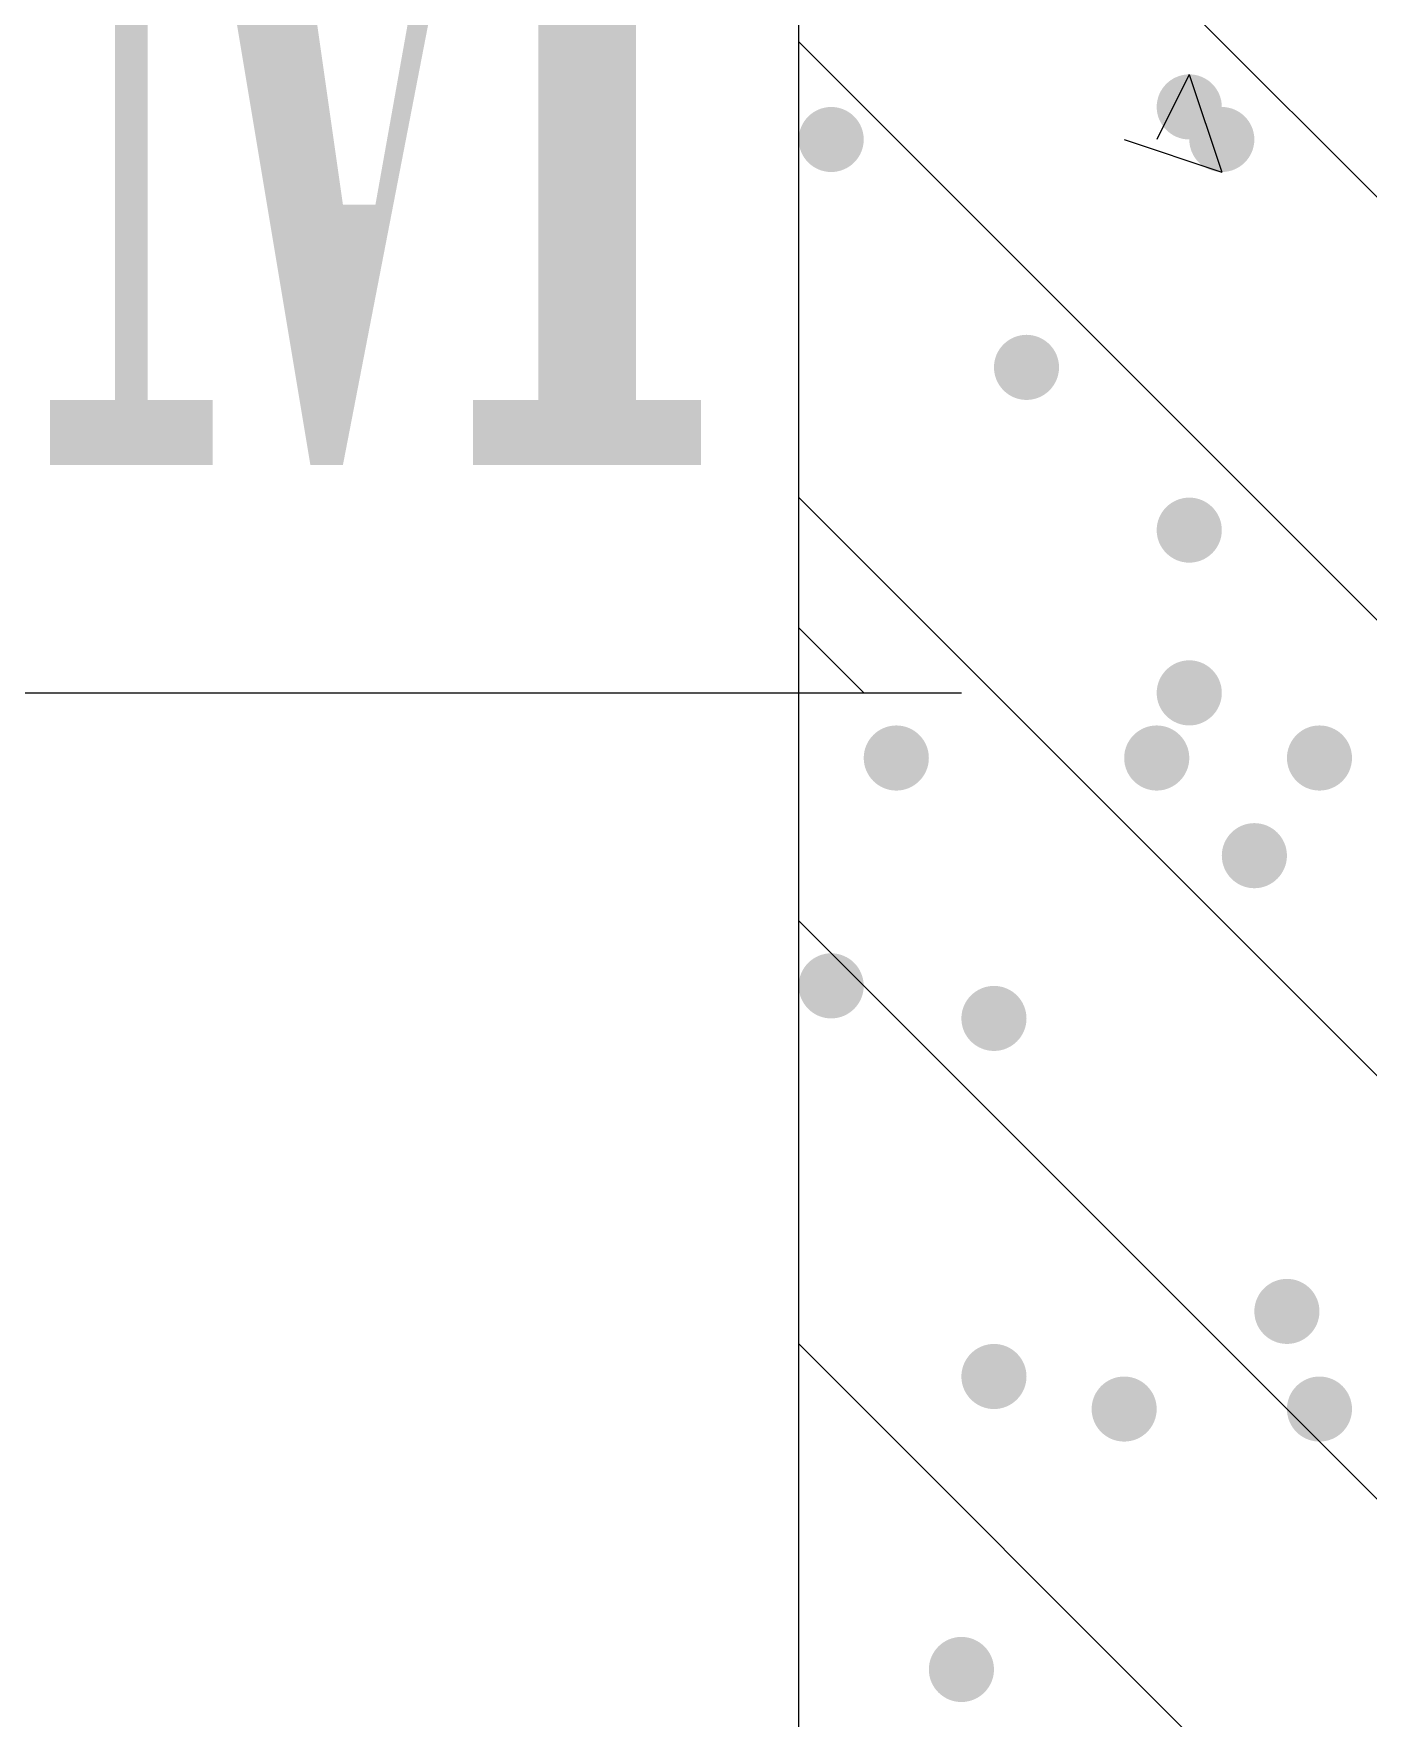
# Model space of a CAD drawing. Header units: inches. Extents: x 11 to 286, y 6 to 196.
# Drawn here: x 160.775 to 162.511, y 115.182 to 117.373 of the extents above; entities that cross this region are included whole.
import ezdxf

# ---------------------------------------------------------------- set-up
doc = ezdxf.new("R2010")
doc.units = ezdxf.units.IN
doc.header["$MEASUREMENT"] = 0
doc.layers.add('PDF_几何图形', color=7, linetype='Continuous')
doc.layers.add('PDF_实体填充', color=7, linetype='Continuous', true_color=0xffffff)

msp = doc.modelspace()

# ---------------------------------------------------------------- hatches: boundary and pattern name
at = {"layer": 'PDF_实体填充', "transparency": 33554559}
msp.add_hatch(color=7, dxfattribs=at).paths.add_polyline_path([(161.5581, 116.9388), (161.5581, 116.8964), (161.6004, 116.8964), (161.6428, 116.8964), (161.6428, 116.8118), (161.3464, 116.8118), (161.3464, 116.8964), (161.3888, 116.8964), (161.4311, 116.8964), (161.4311, 116.9388), (161.4311, 118.1241), (161.1771, 116.8118), (161.1348, 116.8118), (160.9231, 118.0818), (160.9231, 116.9388), (160.9231, 116.8964), (160.9654, 116.8964), (161.0078, 116.8964), (161.0078, 116.8118), (160.7961, 116.8118), (160.7961, 116.8964), (160.8384, 116.8964), (160.8808, 116.8964), (160.8808, 116.9388), (160.8808, 118.2088), (160.8808, 118.2511), (160.8808, 118.2934), (160.8384, 118.2934), (160.7961, 118.2934), (160.7961, 118.3358), (161.0078, 118.3358), (161.1771, 117.1504), (161.2194, 117.1504), (161.4311, 118.3358), (161.6428, 118.3358), (161.6428, 118.2934), (161.6004, 118.2934), (161.5581, 118.2511), (161.5581, 118.2088)], flags=0)
h = msp.add_hatch(color=7, dxfattribs=at)
edge = h.paths.add_edge_path(flags=0)
edge.add_spline(control_points=[(162.3201, 117.2774), (162.3201, 117.2542), (162.3011, 117.2351), (162.2778, 117.2351)], knot_values=[0, 0, 0, 0, 1, 1, 1, 1], degree=3, periodic=0)
edge.add_spline(control_points=[(162.2778, 117.2351), (162.2545, 117.2351), (162.2354, 117.2542), (162.2354, 117.2774)], knot_values=[0, 0, 0, 0, 1, 1, 1, 1], degree=3, periodic=0)
edge.add_line((162.2354, 117.2774), (162.2354, 117.2774))
edge.add_spline(control_points=[(162.2354, 117.2774), (162.2354, 117.3007), (162.2545, 117.3198), (162.2778, 117.3198)], knot_values=[0, 0, 0, 0, 1, 1, 1, 1], degree=3, periodic=0)
edge.add_spline(control_points=[(162.2778, 117.3198), (162.3011, 117.3198), (162.3201, 117.3007), (162.3201, 117.2774)], knot_values=[0, 0, 0, 0, 1, 1, 1, 1], degree=3, periodic=0)
edge.add_line((162.3201, 117.2774), (162.3201, 117.2774))
edge.add_line((162.3201, 117.2774), (162.3201, 117.2774))
h = msp.add_hatch(color=7, dxfattribs=at)
edge = h.paths.add_edge_path(flags=0)
edge.add_spline(control_points=[(161.8544, 117.2351), (161.8544, 117.2118), (161.8354, 117.1928), (161.8121, 117.1928)], knot_values=[0, 0, 0, 0, 1, 1, 1, 1], degree=3, periodic=0)
edge.add_spline(control_points=[(161.8121, 117.1928), (161.7888, 117.1928), (161.7698, 117.2118), (161.7698, 117.2351)], knot_values=[0, 0, 0, 0, 1, 1, 1, 1], degree=3, periodic=0)
edge.add_line((161.7698, 117.2351), (161.7698, 117.2351))
edge.add_spline(control_points=[(161.7698, 117.2351), (161.7698, 117.2584), (161.7888, 117.2774), (161.8121, 117.2774)], knot_values=[0, 0, 0, 0, 1, 1, 1, 1], degree=3, periodic=0)
edge.add_spline(control_points=[(161.8121, 117.2774), (161.8354, 117.2774), (161.8544, 117.2584), (161.8544, 117.2351)], knot_values=[0, 0, 0, 0, 1, 1, 1, 1], degree=3, periodic=0)
edge.add_line((161.8544, 117.2351), (161.8544, 117.2351))
edge.add_line((161.8544, 117.2351), (161.8544, 117.2351))
h = msp.add_hatch(color=7, dxfattribs=at)
edge = h.paths.add_edge_path(flags=0)
edge.add_spline(control_points=[(162.3624, 117.2351), (162.3624, 117.2118), (162.3434, 117.1928), (162.3201, 117.1928)], knot_values=[0, 0, 0, 0, 1, 1, 1, 1], degree=3, periodic=0)
edge.add_spline(control_points=[(162.3201, 117.1928), (162.2968, 117.1928), (162.2778, 117.2118), (162.2778, 117.2351)], knot_values=[0, 0, 0, 0, 1, 1, 1, 1], degree=3, periodic=0)
edge.add_line((162.2778, 117.2351), (162.2778, 117.2351))
edge.add_spline(control_points=[(162.2778, 117.2351), (162.2778, 117.2584), (162.2968, 117.2774), (162.3201, 117.2774)], knot_values=[0, 0, 0, 0, 1, 1, 1, 1], degree=3, periodic=0)
edge.add_spline(control_points=[(162.3201, 117.2774), (162.3434, 117.2774), (162.3624, 117.2584), (162.3624, 117.2351)], knot_values=[0, 0, 0, 0, 1, 1, 1, 1], degree=3, periodic=0)
edge.add_line((162.3624, 117.2351), (162.3624, 117.2351))
edge.add_line((162.3624, 117.2351), (162.3624, 117.2351))
h = msp.add_hatch(color=7, dxfattribs=at)
edge = h.paths.add_edge_path(flags=0)
edge.add_spline(control_points=[(162.1084, 116.9388), (162.1084, 116.9155), (162.0894, 116.8964), (162.0661, 116.8964)], knot_values=[0, 0, 0, 0, 1, 1, 1, 1], degree=3, periodic=0)
edge.add_spline(control_points=[(162.0661, 116.8964), (162.0428, 116.8964), (162.0238, 116.9155), (162.0238, 116.9388)], knot_values=[0, 0, 0, 0, 1, 1, 1, 1], degree=3, periodic=0)
edge.add_line((162.0238, 116.9388), (162.0238, 116.9388))
edge.add_spline(control_points=[(162.0238, 116.9388), (162.0238, 116.9621), (162.0428, 116.9811), (162.0661, 116.9811)], knot_values=[0, 0, 0, 0, 1, 1, 1, 1], degree=3, periodic=0)
edge.add_spline(control_points=[(162.0661, 116.9811), (162.0894, 116.9811), (162.1084, 116.9621), (162.1084, 116.9388)], knot_values=[0, 0, 0, 0, 1, 1, 1, 1], degree=3, periodic=0)
edge.add_line((162.1084, 116.9388), (162.1084, 116.9388))
edge.add_line((162.1084, 116.9388), (162.1084, 116.9388))
h = msp.add_hatch(color=7, dxfattribs=at)
edge = h.paths.add_edge_path(flags=0)
edge.add_spline(control_points=[(162.3201, 116.7271), (162.3201, 116.7038), (162.3011, 116.6848), (162.2778, 116.6848)], knot_values=[0, 0, 0, 0, 1, 1, 1, 1], degree=3, periodic=0)
edge.add_spline(control_points=[(162.2778, 116.6848), (162.2545, 116.6848), (162.2354, 116.7038), (162.2354, 116.7271)], knot_values=[0, 0, 0, 0, 1, 1, 1, 1], degree=3, periodic=0)
edge.add_line((162.2354, 116.7271), (162.2354, 116.7271))
edge.add_spline(control_points=[(162.2354, 116.7271), (162.2354, 116.7504), (162.2545, 116.7694), (162.2778, 116.7694)], knot_values=[0, 0, 0, 0, 1, 1, 1, 1], degree=3, periodic=0)
edge.add_spline(control_points=[(162.2778, 116.7694), (162.3011, 116.7694), (162.3201, 116.7504), (162.3201, 116.7271)], knot_values=[0, 0, 0, 0, 1, 1, 1, 1], degree=3, periodic=0)
edge.add_line((162.3201, 116.7271), (162.3201, 116.7271))
edge.add_line((162.3201, 116.7271), (162.3201, 116.7271))
h = msp.add_hatch(color=7, dxfattribs=at)
edge = h.paths.add_edge_path(flags=0)
edge.add_spline(control_points=[(162.3201, 116.5154), (162.3201, 116.4922), (162.3011, 116.4731), (162.2778, 116.4731)], knot_values=[0, 0, 0, 0, 1, 1, 1, 1], degree=3, periodic=0)
edge.add_spline(control_points=[(162.2778, 116.4731), (162.2545, 116.4731), (162.2354, 116.4922), (162.2354, 116.5154)], knot_values=[0, 0, 0, 0, 1, 1, 1, 1], degree=3, periodic=0)
edge.add_line((162.2354, 116.5154), (162.2354, 116.5154))
edge.add_spline(control_points=[(162.2354, 116.5154), (162.2354, 116.5387), (162.2545, 116.5578), (162.2778, 116.5578)], knot_values=[0, 0, 0, 0, 1, 1, 1, 1], degree=3, periodic=0)
edge.add_spline(control_points=[(162.2778, 116.5578), (162.3011, 116.5578), (162.3201, 116.5387), (162.3201, 116.5154)], knot_values=[0, 0, 0, 0, 1, 1, 1, 1], degree=3, periodic=0)
edge.add_line((162.3201, 116.5154), (162.3201, 116.5154))
edge.add_line((162.3201, 116.5154), (162.3201, 116.5154))
h = msp.add_hatch(color=7, dxfattribs=at)
edge = h.paths.add_edge_path(flags=0)
edge.add_spline(control_points=[(161.9391, 116.4308), (161.9391, 116.4075), (161.9201, 116.3884), (161.8968, 116.3884)], knot_values=[0, 0, 0, 0, 1, 1, 1, 1], degree=3, periodic=0)
edge.add_spline(control_points=[(161.8968, 116.3884), (161.8735, 116.3884), (161.8544, 116.4075), (161.8544, 116.4308)], knot_values=[0, 0, 0, 0, 1, 1, 1, 1], degree=3, periodic=0)
edge.add_line((161.8544, 116.4308), (161.8544, 116.4308))
edge.add_spline(control_points=[(161.8544, 116.4308), (161.8544, 116.4541), (161.8735, 116.4731), (161.8968, 116.4731)], knot_values=[0, 0, 0, 0, 1, 1, 1, 1], degree=3, periodic=0)
edge.add_spline(control_points=[(161.8968, 116.4731), (161.9201, 116.4731), (161.9391, 116.4541), (161.9391, 116.4308)], knot_values=[0, 0, 0, 0, 1, 1, 1, 1], degree=3, periodic=0)
edge.add_line((161.9391, 116.4308), (161.9391, 116.4308))
edge.add_line((161.9391, 116.4308), (161.9391, 116.4308))
h = msp.add_hatch(color=7, dxfattribs=at)
edge = h.paths.add_edge_path(flags=0)
edge.add_spline(control_points=[(162.2778, 116.4308), (162.2778, 116.4075), (162.2587, 116.3884), (162.2354, 116.3884)], knot_values=[0, 0, 0, 0, 1, 1, 1, 1], degree=3, periodic=0)
edge.add_spline(control_points=[(162.2354, 116.3884), (162.2122, 116.3884), (162.1931, 116.4075), (162.1931, 116.4308)], knot_values=[0, 0, 0, 0, 1, 1, 1, 1], degree=3, periodic=0)
edge.add_line((162.1931, 116.4308), (162.1931, 116.4308))
edge.add_spline(control_points=[(162.1931, 116.4308), (162.1931, 116.4541), (162.2122, 116.4731), (162.2354, 116.4731)], knot_values=[0, 0, 0, 0, 1, 1, 1, 1], degree=3, periodic=0)
edge.add_spline(control_points=[(162.2354, 116.4731), (162.2587, 116.4731), (162.2778, 116.4541), (162.2778, 116.4308)], knot_values=[0, 0, 0, 0, 1, 1, 1, 1], degree=3, periodic=0)
edge.add_line((162.2778, 116.4308), (162.2778, 116.4308))
edge.add_line((162.2778, 116.4308), (162.2778, 116.4308))
h = msp.add_hatch(color=7, dxfattribs=at)
edge = h.paths.add_edge_path(flags=0)
edge.add_spline(control_points=[(162.4894, 116.4308), (162.4894, 116.4075), (162.4704, 116.3884), (162.4471, 116.3884)], knot_values=[0, 0, 0, 0, 1, 1, 1, 1], degree=3, periodic=0)
edge.add_spline(control_points=[(162.4471, 116.3884), (162.4238, 116.3884), (162.4048, 116.4075), (162.4048, 116.4308)], knot_values=[0, 0, 0, 0, 1, 1, 1, 1], degree=3, periodic=0)
edge.add_line((162.4048, 116.4308), (162.4048, 116.4308))
edge.add_spline(control_points=[(162.4048, 116.4308), (162.4048, 116.4541), (162.4238, 116.4731), (162.4471, 116.4731)], knot_values=[0, 0, 0, 0, 1, 1, 1, 1], degree=3, periodic=0)
edge.add_spline(control_points=[(162.4471, 116.4731), (162.4704, 116.4731), (162.4894, 116.4541), (162.4894, 116.4308)], knot_values=[0, 0, 0, 0, 1, 1, 1, 1], degree=3, periodic=0)
edge.add_line((162.4894, 116.4308), (162.4894, 116.4308))
edge.add_line((162.4894, 116.4308), (162.4894, 116.4308))
h = msp.add_hatch(color=7, dxfattribs=at)
edge = h.paths.add_edge_path(flags=0)
edge.add_spline(control_points=[(162.4048, 116.3038), (162.4048, 116.2805), (162.3857, 116.2614), (162.3624, 116.2614)], knot_values=[0, 0, 0, 0, 1, 1, 1, 1], degree=3, periodic=0)
edge.add_spline(control_points=[(162.3624, 116.2614), (162.3392, 116.2614), (162.3201, 116.2805), (162.3201, 116.3038)], knot_values=[0, 0, 0, 0, 1, 1, 1, 1], degree=3, periodic=0)
edge.add_line((162.3201, 116.3038), (162.3201, 116.3038))
edge.add_spline(control_points=[(162.3201, 116.3038), (162.3201, 116.3271), (162.3392, 116.3461), (162.3624, 116.3461)], knot_values=[0, 0, 0, 0, 1, 1, 1, 1], degree=3, periodic=0)
edge.add_spline(control_points=[(162.3624, 116.3461), (162.3857, 116.3461), (162.4048, 116.3271), (162.4048, 116.3038)], knot_values=[0, 0, 0, 0, 1, 1, 1, 1], degree=3, periodic=0)
edge.add_line((162.4048, 116.3038), (162.4048, 116.3038))
edge.add_line((162.4048, 116.3038), (162.4048, 116.3038))
h = msp.add_hatch(color=7, dxfattribs=at)
edge = h.paths.add_edge_path(flags=0)
edge.add_spline(control_points=[(161.8544, 116.1344), (161.8544, 116.1112), (161.8354, 116.0921), (161.8121, 116.0921)], knot_values=[0, 0, 0, 0, 1, 1, 1, 1], degree=3, periodic=0)
edge.add_spline(control_points=[(161.8121, 116.0921), (161.7888, 116.0921), (161.7698, 116.1112), (161.7698, 116.1344)], knot_values=[0, 0, 0, 0, 1, 1, 1, 1], degree=3, periodic=0)
edge.add_line((161.7698, 116.1344), (161.7698, 116.1344))
edge.add_spline(control_points=[(161.7698, 116.1344), (161.7698, 116.1577), (161.7888, 116.1768), (161.8121, 116.1768)], knot_values=[0, 0, 0, 0, 1, 1, 1, 1], degree=3, periodic=0)
edge.add_spline(control_points=[(161.8121, 116.1768), (161.8354, 116.1768), (161.8544, 116.1577), (161.8544, 116.1344)], knot_values=[0, 0, 0, 0, 1, 1, 1, 1], degree=3, periodic=0)
edge.add_line((161.8544, 116.1344), (161.8544, 116.1344))
edge.add_line((161.8544, 116.1344), (161.8544, 116.1344))
h = msp.add_hatch(color=7, dxfattribs=at)
edge = h.paths.add_edge_path(flags=0)
edge.add_spline(control_points=[(162.0661, 116.0921), (162.0661, 116.0688), (162.0471, 116.0498), (162.0238, 116.0498)], knot_values=[0, 0, 0, 0, 1, 1, 1, 1], degree=3, periodic=0)
edge.add_spline(control_points=[(162.0238, 116.0498), (162.0005, 116.0498), (161.9814, 116.0688), (161.9814, 116.0921)], knot_values=[0, 0, 0, 0, 1, 1, 1, 1], degree=3, periodic=0)
edge.add_line((161.9814, 116.0921), (161.9814, 116.0921))
edge.add_spline(control_points=[(161.9814, 116.0921), (161.9814, 116.1154), (162.0005, 116.1344), (162.0238, 116.1344)], knot_values=[0, 0, 0, 0, 1, 1, 1, 1], degree=3, periodic=0)
edge.add_spline(control_points=[(162.0238, 116.1344), (162.0471, 116.1344), (162.0661, 116.1154), (162.0661, 116.0921)], knot_values=[0, 0, 0, 0, 1, 1, 1, 1], degree=3, periodic=0)
edge.add_line((162.0661, 116.0921), (162.0661, 116.0921))
edge.add_line((162.0661, 116.0921), (162.0661, 116.0921))
h = msp.add_hatch(color=7, dxfattribs=at)
edge = h.paths.add_edge_path(flags=0)
edge.add_spline(control_points=[(162.4471, 115.7111), (162.4471, 115.6878), (162.4281, 115.6688), (162.4048, 115.6688)], knot_values=[0, 0, 0, 0, 1, 1, 1, 1], degree=3, periodic=0)
edge.add_spline(control_points=[(162.4048, 115.6688), (162.3815, 115.6688), (162.3624, 115.6878), (162.3624, 115.7111)], knot_values=[0, 0, 0, 0, 1, 1, 1, 1], degree=3, periodic=0)
edge.add_line((162.3624, 115.7111), (162.3624, 115.7111))
edge.add_spline(control_points=[(162.3624, 115.7111), (162.3624, 115.7344), (162.3815, 115.7534), (162.4048, 115.7534)], knot_values=[0, 0, 0, 0, 1, 1, 1, 1], degree=3, periodic=0)
edge.add_spline(control_points=[(162.4048, 115.7534), (162.4281, 115.7534), (162.4471, 115.7344), (162.4471, 115.7111)], knot_values=[0, 0, 0, 0, 1, 1, 1, 1], degree=3, periodic=0)
edge.add_line((162.4471, 115.7111), (162.4471, 115.7111))
edge.add_line((162.4471, 115.7111), (162.4471, 115.7111))
h = msp.add_hatch(color=7, dxfattribs=at)
edge = h.paths.add_edge_path(flags=0)
edge.add_spline(control_points=[(162.0661, 115.6264), (162.0661, 115.6032), (162.0471, 115.5841), (162.0238, 115.5841)], knot_values=[0, 0, 0, 0, 1, 1, 1, 1], degree=3, periodic=0)
edge.add_spline(control_points=[(162.0238, 115.5841), (162.0005, 115.5841), (161.9814, 115.6032), (161.9814, 115.6264)], knot_values=[0, 0, 0, 0, 1, 1, 1, 1], degree=3, periodic=0)
edge.add_line((161.9814, 115.6264), (161.9814, 115.6264))
edge.add_spline(control_points=[(161.9814, 115.6264), (161.9814, 115.6497), (162.0005, 115.6688), (162.0238, 115.6688)], knot_values=[0, 0, 0, 0, 1, 1, 1, 1], degree=3, periodic=0)
edge.add_spline(control_points=[(162.0238, 115.6688), (162.0471, 115.6688), (162.0661, 115.6497), (162.0661, 115.6264)], knot_values=[0, 0, 0, 0, 1, 1, 1, 1], degree=3, periodic=0)
edge.add_line((162.0661, 115.6264), (162.0661, 115.6264))
edge.add_line((162.0661, 115.6264), (162.0661, 115.6264))
h = msp.add_hatch(color=7, dxfattribs=at)
edge = h.paths.add_edge_path(flags=0)
edge.add_spline(control_points=[(162.2354, 115.5841), (162.2354, 115.5608), (162.2164, 115.5418), (162.1931, 115.5418)], knot_values=[0, 0, 0, 0, 1, 1, 1, 1], degree=3, periodic=0)
edge.add_spline(control_points=[(162.1931, 115.5418), (162.1698, 115.5418), (162.1508, 115.5608), (162.1508, 115.5841)], knot_values=[0, 0, 0, 0, 1, 1, 1, 1], degree=3, periodic=0)
edge.add_line((162.1508, 115.5841), (162.1508, 115.5841))
edge.add_spline(control_points=[(162.1508, 115.5841), (162.1508, 115.6074), (162.1698, 115.6264), (162.1931, 115.6264)], knot_values=[0, 0, 0, 0, 1, 1, 1, 1], degree=3, periodic=0)
edge.add_spline(control_points=[(162.1931, 115.6264), (162.2164, 115.6264), (162.2354, 115.6074), (162.2354, 115.5841)], knot_values=[0, 0, 0, 0, 1, 1, 1, 1], degree=3, periodic=0)
edge.add_line((162.2354, 115.5841), (162.2354, 115.5841))
edge.add_line((162.2354, 115.5841), (162.2354, 115.5841))
h = msp.add_hatch(color=7, dxfattribs=at)
edge = h.paths.add_edge_path(flags=0)
edge.add_spline(control_points=[(162.4894, 115.5841), (162.4894, 115.5608), (162.4704, 115.5418), (162.4471, 115.5418)], knot_values=[0, 0, 0, 0, 1, 1, 1, 1], degree=3, periodic=0)
edge.add_spline(control_points=[(162.4471, 115.5418), (162.4238, 115.5418), (162.4048, 115.5608), (162.4048, 115.5841)], knot_values=[0, 0, 0, 0, 1, 1, 1, 1], degree=3, periodic=0)
edge.add_line((162.4048, 115.5841), (162.4048, 115.5841))
edge.add_spline(control_points=[(162.4048, 115.5841), (162.4048, 115.6074), (162.4238, 115.6264), (162.4471, 115.6264)], knot_values=[0, 0, 0, 0, 1, 1, 1, 1], degree=3, periodic=0)
edge.add_spline(control_points=[(162.4471, 115.6264), (162.4704, 115.6264), (162.4894, 115.6074), (162.4894, 115.5841)], knot_values=[0, 0, 0, 0, 1, 1, 1, 1], degree=3, periodic=0)
edge.add_line((162.4894, 115.5841), (162.4894, 115.5841))
edge.add_line((162.4894, 115.5841), (162.4894, 115.5841))
h = msp.add_hatch(color=7, dxfattribs=at)
edge = h.paths.add_edge_path(flags=0)
edge.add_spline(control_points=[(162.0238, 115.2454), (162.0238, 115.2222), (162.0047, 115.2031), (161.9814, 115.2031)], knot_values=[0, 0, 0, 0, 1, 1, 1, 1], degree=3, periodic=0)
edge.add_spline(control_points=[(161.9814, 115.2031), (161.9582, 115.2031), (161.9391, 115.2222), (161.9391, 115.2454)], knot_values=[0, 0, 0, 0, 1, 1, 1, 1], degree=3, periodic=0)
edge.add_line((161.9391, 115.2454), (161.9391, 115.2454))
edge.add_spline(control_points=[(161.9391, 115.2454), (161.9391, 115.2687), (161.9582, 115.2878), (161.9814, 115.2878)], knot_values=[0, 0, 0, 0, 1, 1, 1, 1], degree=3, periodic=0)
edge.add_spline(control_points=[(161.9814, 115.2878), (162.0047, 115.2878), (162.0238, 115.2687), (162.0238, 115.2454)], knot_values=[0, 0, 0, 0, 1, 1, 1, 1], degree=3, periodic=0)
edge.add_line((162.0238, 115.2454), (162.0238, 115.2454))
edge.add_line((162.0238, 115.2454), (162.0238, 115.2454))

# ---------------------------------------------------------------- linework, layer by layer
at = {"layer": 'PDF_几何图形'}
for p, q in [((161.7698, 111.9858), (161.7698, 150.5514)), ((161.7698, 117.9124), (163.8864, 115.7958)), ((161.7698, 117.3621), (163.8864, 115.2454)), ((162.2778, 117.3198), (162.2354, 117.2351)), ((162.2778, 117.3198), (162.3201, 117.1928)), ((162.1931, 117.2351), (162.3201, 117.1928)), ((161.7698, 116.7694), (163.8864, 114.6528)), ((161.7698, 116.6001), (161.8544, 116.5154)), ((161.7698, 116.5154), (161.8544, 116.5154)), ((161.7698, 116.2191), (163.8864, 114.1024)), ((161.7698, 115.6688), (163.8864, 113.5521))]:
    msp.add_line(p, q, dxfattribs=at)
msp.add_lwpolyline([(154.7848, 116.5154), (153.6841, 115.3724), (152.5411, 116.5154), (161.9814, 116.5154)], dxfattribs=at)

doc.saveas('drawing.dxf')
